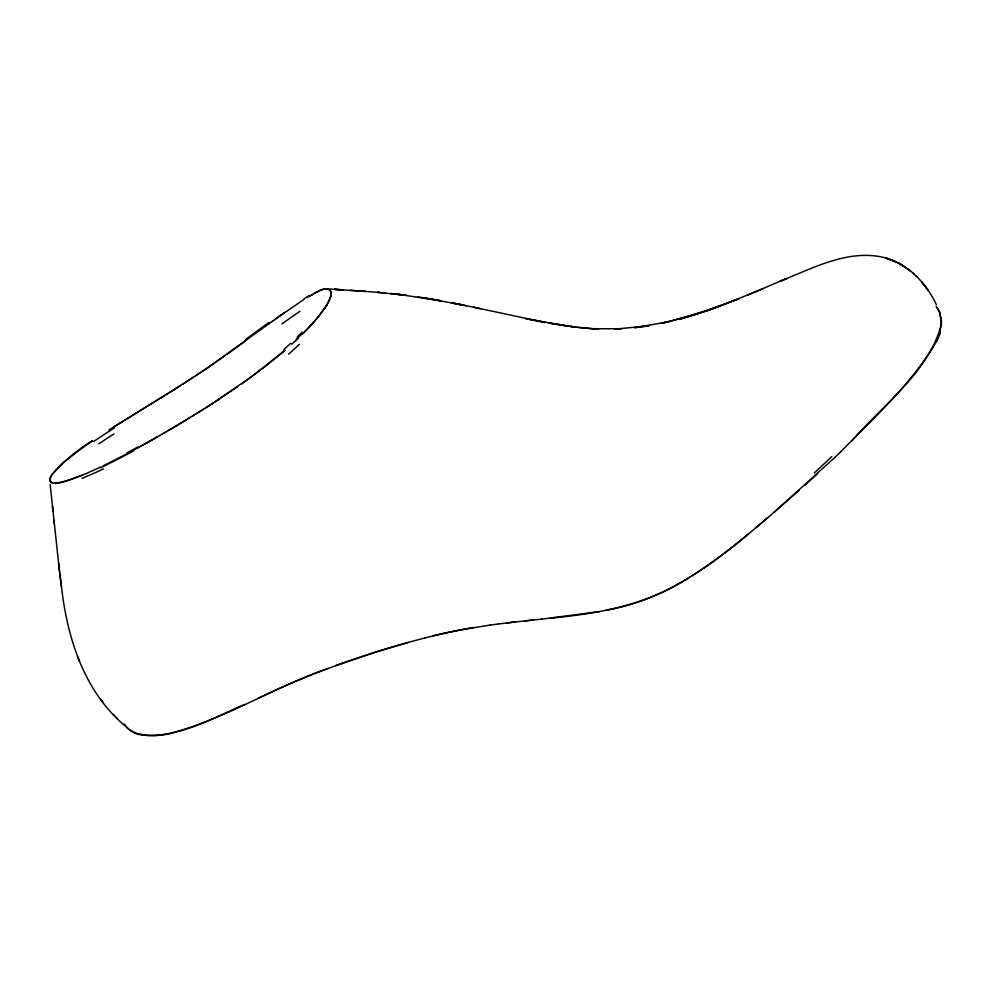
<?xml version="1.0" encoding="UTF-8"?>
<svg xmlns="http://www.w3.org/2000/svg" width="991" height="991" viewBox="0 0 991 991"><rect width="100%" height="100%" fill="white"/><g stroke="black" fill="none" stroke-linecap="round" stroke-linejoin="round"><path stroke-width="1.49" d="M939.864 333.038L941.363 321.121L939.295 311.186M329.21 300.409C330.684 297.387 332.567 292.841 329.718 290.053A18.854 7.11 -45.1 0 0 329.235 289.694C322.162 286.919 315.46 293.373 309.415 296.123M936.644 341.214C911.831 383.703 874.545 417.124 840.479 452.032M326.807 305.005L319.474 315.51L309.948 326.312M316.216 319.3L325.655 307.037L330.833 296.47A24.651 9.291 -44.7 0 0 330.883 291.441L329.446 289.657A26.955 10.096 -44.1 0 0 320.762 290.115M314.927 320.886L303.506 333.075M310.146 326.138L301.908 334.524M851.826 440.908C883.043 404.662 928.443 372.579 941.326 324.553A77.36 28.813 -38.2 0 0 941.339 320.985M298.601 337.956L295.306 341.115M834.769 457.532L840.603 451.921M834.88 457.433L774.231 512.161M296.879 339.393L291.75 344.174M817.253 473.971L805.126 484.983M798.981 490.471C761.955 522.666 725.325 556.025 683.01 581.259C643.221 605.91 596.235 613.726 550.414 618.198M284.69 350.48L251.627 376.654L211.963 403.832M284.925 350.492L265.823 366.051L241.581 384.025M767.777 517.636L755.253 528.228M749.047 533.455C707.524 568.5 660.91 600.93 606.195 610.159M245.52 340.904L226.803 354.543M80.593 449.158L63.919 462.227L51.78 474.714A15.299 5.785 -28.2 0 0 50.553 476.919C47.11 489.381 67.388 480.462 72.417 478.938M269.131 323.636L208.11 367.45M269.069 323.698L271.063 322.236M270.989 322.31L272.996 320.836M272.897 320.923L280.391 315.534M274.792 319.56L276.675 318.198M276.786 318.099L303.903 299.468M80.519 449.22L92.485 440.871M280.49 315.448L284.058 312.921M224.808 355.856L210.203 366.013M237.233 386.936L218.342 399.695M92.522 440.772C70.77 452.837 14.654 501.706 82.265 475.209M209.956 366.274L201.78 371.687M207.875 367.686L182.79 384.149M201.644 371.836L195.413 375.948M193.295 377.286L174.044 389.599M218.119 399.918L209.819 405.208M211.715 404.055L192.725 415.985M209.584 405.406L205.36 408.094M108.824 430.007L174.143 389.612M180.486 385.536L176.187 388.249M113.445 427.171L176.324 388.249M203.39 409.283L179.569 423.888M307.086 297.449L320.824 290.016M188.265 418.636L190.433 417.31M186.221 419.949L166.29 431.754M179.557 423.95L168.47 430.49M164.134 433.017L166.438 431.63M161.979 434.256L164.246 432.894M159.824 435.507L162.053 434.169M159.861 435.433L146.779 442.94M157.668 436.697L133.488 450.211M146.68 442.927L137.885 447.808M126.984 453.779L102.965 465.981M100.512 467.034L87.059 473.19A109.084 44.533 -29 0 1 79.813 476.114M244.579 704.465C215.158 717.088 185.899 734.021 153.171 735.359M258.502 698.085C311.744 672.604 367.599 652.809 424.705 637.993M666.819 322.335L707.19 310.679L738.989 298.749L699.101 313.379L679.454 319.263L719.218 306.392L763.528 288.554M747.164 295.281L786.458 278.521L780.053 281.271C812.67 268.313 847.949 248.865 884.17 257.524C907.967 263.581 926.127 283.042 936.384 304.683M327.897 668.454C274.408 686.998 225.948 718.413 171.146 733.204M335.751 665.63L375.985 652.004L408.503 642.329M686.825 317.046L714.883 308.164M694.778 314.754L661.146 323.351L668.764 321.728L634.599 327.711L648.832 325.841L614.73 329.148L621.295 328.739L592.259 328.739L598.378 329.247L570.469 326.46L576.44 327.203L548.37 322.967L568.289 326.225L525.874 318.706L545.124 322.459L473.574 307.21M424.891 637.981L432.807 635.999M433.017 635.962L449.134 632.32A593.411 590.909 -16.6 0 1 473.326 627.786L489.765 625.135M599.022 611.682L541.804 619.115M490 625.11L498.188 623.983M498.461 623.958L515.444 621.927M507.033 622.893L532.985 620.056M524.412 620.936L541.743 619.152M156.95 735.471L160.282 735.124M342.155 289.793L334.277 289.322L343.109 289.855M326.708 288.864L365.221 291.379L350.17 290.301M356.525 290.735L378.711 292.444M578.36 327.587L598.378 329.247M385.734 293.088L377.571 292.333L406.298 295.281L390.788 293.559L399.224 294.426M144.24 735.149C136.312 735.037 128.396 730.788 124.209 723.987M397.936 294.277L440.661 300.731L417.645 296.829M424.817 297.944L466.352 305.736M451.958 302.912L460.852 304.658L453.655 303.221M459.13 304.299L480.808 308.721M910.84 271.261L898.366 262.974L885.347 257.821L895.195 261.463M898.366 262.974L903.321 265.861M912.711 272.835L914.247 274.21M124.593 725.523C83.863 690.888 67.091 637.51 61.405 586.04M916.068 275.907L916.811 276.6M113.519 714.622L117.433 718.661M936.049 306.343L939.233 311.038M921.618 281.89L928.406 290.685L922.968 283.376M125.696 726.143L125.807 726.279A128.211 50.516 -30.8 0 0 130.849 730.553L137.303 733.662L147.783 735.619A91.915 36.172 -31.3 0 0 156.863 735.582M101.875 701.033L102.717 702.111L100.475 699.225M124.383 724.607L125.696 726.292M936.681 307.136L939.765 312.499L941.4 320.948M77.496 656.587L79.429 661.493M50.157 484.525L59.187 568.512M61.207 584.566L61.467 586.598M61.008 583.092L61.269 585.124M60.81 581.618L61.083 583.649M60.885 582.188L60.439 578.67M60.699 580.714L60.253 577.208M60.067 575.746L60.327 577.79M59.782 573.405L60.141 576.328M58.593 563.384L58.853 565.638M59.881 574.272L59.262 569.107M59.435 570.543L59.609 571.98M58.927 566.245L59.361 569.949M54.133 523.248L53.824 520.3L53.91 521.142M52.449 505.868L52.957 511.368M79.85 475.915A133.141 53.341 -28.8 0 1 72.492 478.69M133.773 450.806A314.692 132.819 -29.2 0 1 100.636 467.74M290.772 343.307A221.489 137.737 -38.7 0 1 283.773 349.538M301.561 334.252A297.771 207.107 -37.7 0 1 296.544 339.108M329.346 300.347A47.543 19.139 -43.4 0 1 326.956 304.955M304.113 298.762A95.991 31.216 -41.7 0 1 309.688 295.405M93.674 441.466A284.281 97.737 -29.4 0 1 114.423 427.951M171.009 733.402A97.304 37.695 -30.7 0 1 160.133 735.31M432.77 635.813A613.739 611.311 -16.9 0 1 473.364 627.526M940.05 332.951A83.727 32.579 -35.6 0 1 936.867 341.127M98.79 443.832A226.072 74.56 -29.7 0 1 113.965 433.922M245.818 339.318A293.571 17.826 -36.6 0 1 268.895 322.459M282.001 323.908A140.809 24.304 -37.9 0 1 299.963 311.285M302.094 332.072A223.248 149.245 -37.9 0 1 297.25 336.89M299.369 344.335A182.319 112.652 -38.6 0 1 288.517 354.183M137.576 447.152A307.483 121.001 -29.1 0 1 126.687 453.023M103.448 468.892A184.698 79.998 -29.3 0 1 82.018 478.343M831.796 456.566A695.286 336.544 -32.9 0 1 814.354 472.893M153.32 735.211A143.447 56.128 -31 0 1 144.376 735.012"/></g></svg>
